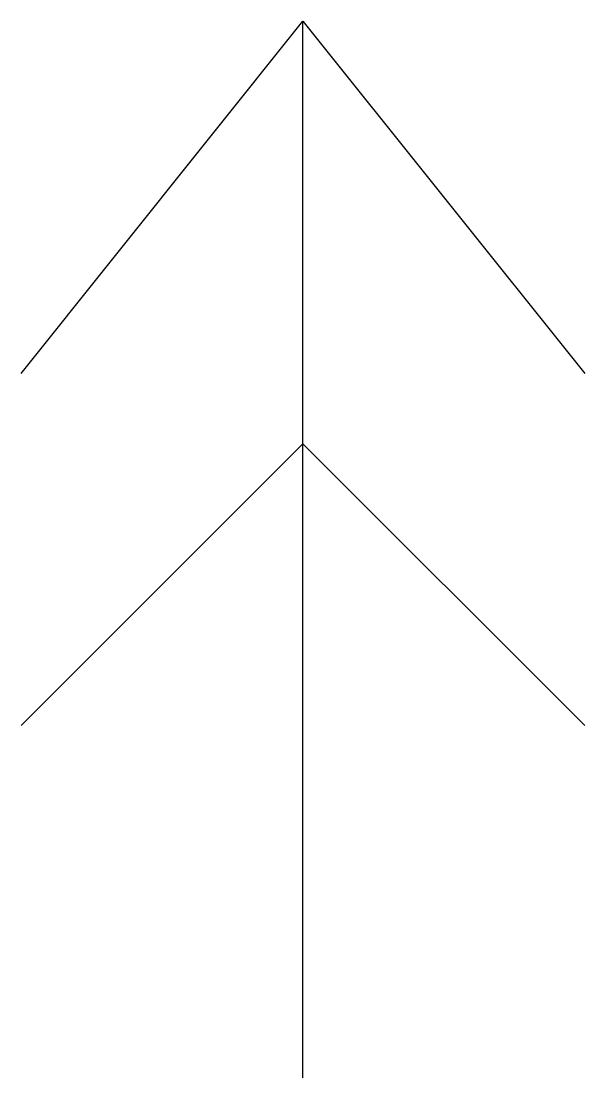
# Model space of a CAD drawing. Extents: x -0.8 to 0.8, y 0 to 3.
import ezdxf

# ---------------------------------------------------------------- set-up
doc = ezdxf.new("R2010")
doc.units = 0
doc.layers.get('0').update_dxf_attribs({"linetype": 'CONTINUOUS'})

msp = doc.modelspace()

# ---------------------------------------------------------------- linework, layer by layer
at = {"color": 0}
for p, q in [((-0.8, 2), (0, 3)), ((0, 0), (0, 3)), ((0, 3), (0.8, 2)), ((-0.8, 1), (0, 1.8)), ((0, 1.8), (0.8, 1))]:
    msp.add_line(p, q, dxfattribs=at)

doc.saveas('drawing.dxf')
